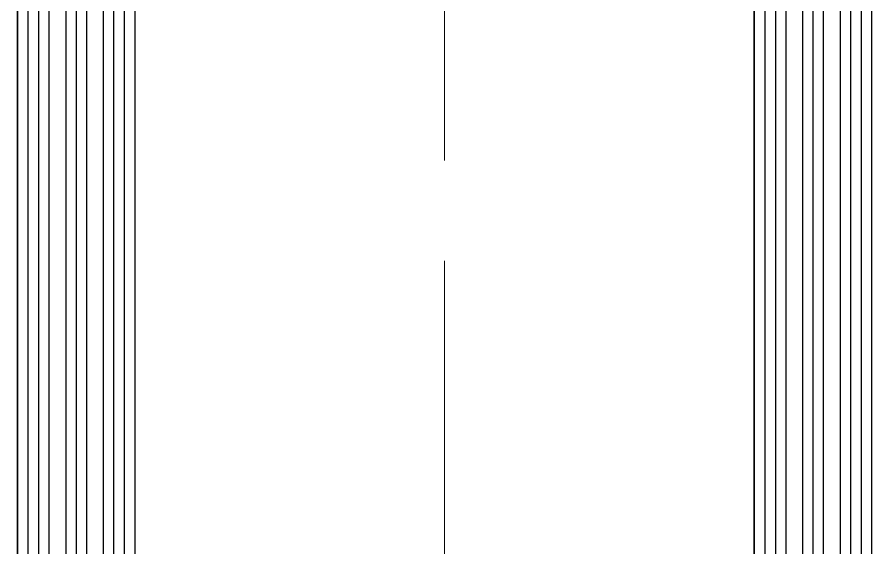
# Model space of a CAD drawing. Header units: centimetres. Extents: x 470464 to 524273, y 49611 to 59074.
# Drawn here: x 488060 to 488135.4, y 54024.3 to 54071.1 of the extents above; entities that cross this region are included whole.
import ezdxf

# ---------------------------------------------------------------- set-up
doc = ezdxf.new("R2010")
doc.units = ezdxf.units.CM
doc.header["$MEASUREMENT"] = 0
doc.linetypes.add('ACAD_ISO08W100', pattern=[36, 24, -3, 6, -3])
doc.linetypes.add('CHAIN', pattern=[0.3543, 0.2362, -0.0295, 0.0591, -0.0295])
doc.layers.add('Barış BABUR 23', color=1, linetype='ACAD_ISO08W100', lineweight=13)
doc.layers.add('vinç', color=7, linetype='Continuous')

# ---------------------------------------------------------------- blocks, each defined once
blk = doc.blocks.new('fdtrhrghrtsehserhtr')
at = {"color": 2, "linetype": 'Continuous', "lineweight": 25}
for p, q in [((427909.419, 71796.684), (427339.423, 71796.684)), ((427339.423, 71796.657), (427909.419, 71796.657)), ((427339.423, 71795.731), (427909.419, 71795.731)), ((427339.423, 71794.788), (427784.918, 71794.788)), ((427339.423, 71793.882), (427784.918, 71793.882)), ((427339.423, 71792.397), (427784.918, 71792.397)), ((427339.423, 71791.484), (427784.918, 71791.484)), ((427339.423, 71790.571), (427784.918, 71790.571)), ((427339.423, 71789.086), (427784.918, 71789.086)), ((427339.423, 71788.18), (427788.976, 71788.18)), ((427339.423, 71787.237), (427789.774, 71787.237)), ((427339.423, 71786.311), (427790.557, 71786.311)), ((427339.423, 71786.284), (427790.58, 71786.284)), ((427836.767, 71731.699), (427339.423, 71731.699)), ((427339.423, 71731.672), (427836.79, 71731.672)), ((427339.423, 71730.746), (427837.574, 71730.746)), ((427343.918, 71729.803), (427838.371, 71729.803)), ((427343.918, 71728.897), (427839.138, 71728.897)), ((427343.918, 71727.412), (427839.918, 71727.412)), ((427343.918, 71726.499), (427839.918, 71726.499)), ((427343.918, 71725.586), (427839.918, 71725.586)), ((427343.918, 71724.101), (427839.918, 71724.101)), ((427339.423, 71723.195), (427909.419, 71723.195)), ((427339.423, 71722.252), (427909.419, 71722.252)), ((427339.423, 71721.326), (427909.419, 71721.326)), ((427339.423, 71721.299), (427909.419, 71721.299))]:
    blk.add_line(p, q, dxfattribs=at)
at = {"layer": 'Barış BABUR 23', "color": 2, "linetype": 'CHAIN', "ltscale": 300}
blk.add_line((427993.419, 71758.991), (427135.418, 71758.991), dxfattribs=at)
blk = doc.blocks.new('K')
at = {"layer": 'vinç', "color": 0, "rotation": 270}
blk.add_blockref('fdtrhrghrtsehserhtr', (416338.736, 473046.981), dxfattribs=at)

msp = doc.modelspace()

# ---------------------------------------------------------------- block references
msp.add_blockref('K', (0, 8500))

doc.saveas('drawing.dxf')
